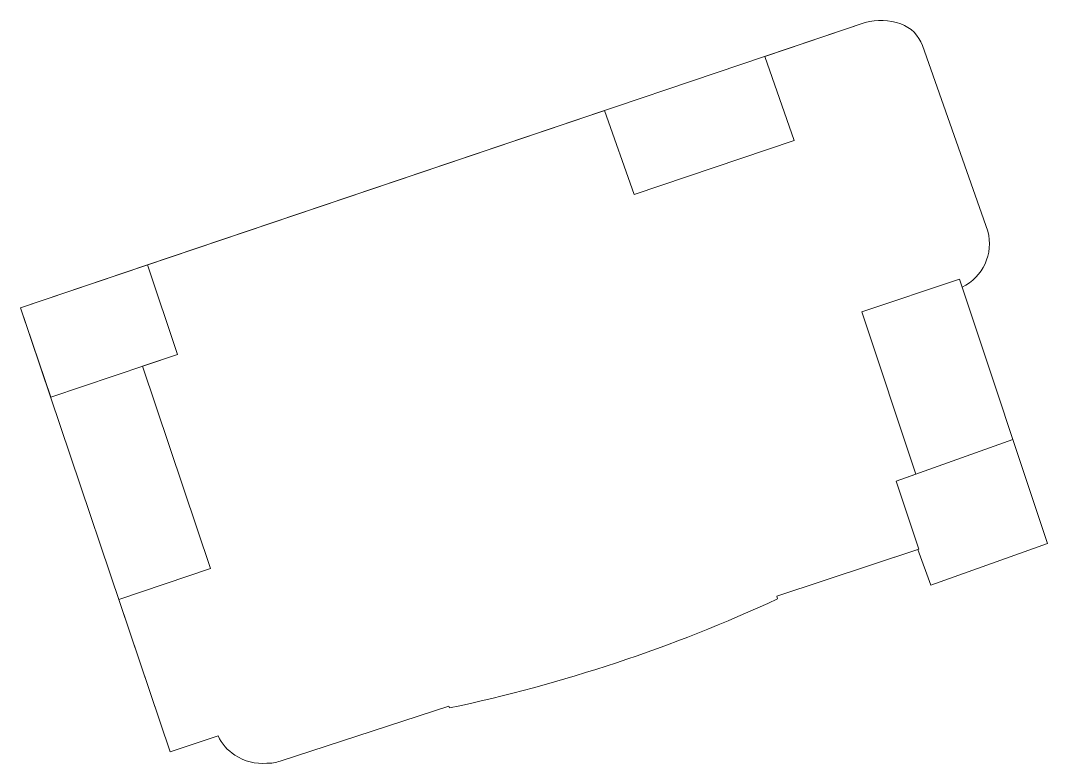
# Model space of a CAD drawing. Header units: metres. Extents: x 7517843 to 7518062, y 4692655 to 4692745.
# Drawn here: x 7518031.82 to 7518061.53, y 4692716.63 to 4692738.12 of the extents above; entities that cross this region are included whole.
import ezdxf

# ---------------------------------------------------------------- set-up
doc = ezdxf.new("R2010")
doc.units = ezdxf.units.M
doc.layers.add('kati 1', color=7, linetype='Continuous', lineweight=0)
doc.layers.add('project perdhesa', color=7, linetype='Continuous', lineweight=0)

msp = doc.modelspace()

# ---------------------------------------------------------------- linework, layer by layer
at = {"layer": 'kati 1', "elevation": 618.843, "flags": 128}
msp.add_lwpolyline([(7518058.151, 4692721.789), (7518061.528, 4692722.997), (7518059.056, 4692730.413, 0.364365), (7518059.802, 4692732.031), (7518057.911, 4692737.399, 0.228817), (7518057.282, 4692738.024, 0.14724), (7518056.256, 4692738.065), (7518031.825, 4692729.813), (7518036.157, 4692716.974), (7518037.543, 4692717.433, 0.148653), (7518038.025, 4692716.876, 0.173786), (7518038.948, 4692716.639, 0.102518), (7518039.331, 4692716.704), (7518044.21, 4692718.292), (7518044.229, 4692718.238, 0.056409), (7518053.722, 4692721.394), (7518053.696, 4692721.47), (7518057.781, 4692722.825)], format="xyb", close=True, dxfattribs=at)
for points in [[(7518053.35, 4692737.084), (7518054.206, 4692734.655)], [(7518048.717, 4692735.519), (7518049.574, 4692733.086)], [(7518054.206, 4692734.655), (7518049.574, 4692733.086)], [(7518035.496, 4692731.054), (7518036.369, 4692728.467)], [(7518058.979, 4692730.646), (7518056.155, 4692729.692)], [(7518058.979, 4692730.646), (7518059.056, 4692730.413)], [(7518057.719, 4692725.001), (7518056.155, 4692729.692)], [(7518032.698, 4692727.227), (7518036.369, 4692728.467)], [(7518035.351, 4692728.123), (7518037.324, 4692722.276)], [(7518060.526, 4692726.004), (7518057.149, 4692724.797)], [(7518057.803, 4692722.832), (7518057.149, 4692724.797)], [(7518034.671, 4692721.38), (7518037.324, 4692722.276)]]:
    msp.add_lwpolyline(points, dxfattribs=at)
at = {"layer": 'project perdhesa', "flags": 128}
msp.add_lwpolyline([(7518056.155, 4692729.692), (7518058.979, 4692730.646), (7518059.056, 4692730.413, 0.364365), (7518059.802, 4692732.031), (7518057.911, 4692737.399, 0.228817), (7518057.282, 4692738.024, 0.14724), (7518056.256, 4692738.065), (7518053.35, 4692737.084), (7518054.206, 4692734.655), (7518049.574, 4692733.086), (7518048.717, 4692735.519), (7518035.496, 4692731.054), (7518036.369, 4692728.467), (7518035.351, 4692728.123), (7518037.324, 4692722.276), (7518034.671, 4692721.38), (7518036.157, 4692716.974), (7518037.543, 4692717.433, 0.148653), (7518038.025, 4692716.876, 0.173786), (7518038.948, 4692716.639, 0.102518), (7518039.331, 4692716.704), (7518044.21, 4692718.292), (7518044.229, 4692718.238, 0.056409), (7518053.722, 4692721.394), (7518053.696, 4692721.47), (7518057.803, 4692722.832), (7518057.149, 4692724.797), (7518057.719, 4692725.001)], format="xyb", close=True, dxfattribs=at)
for points in [[(7518035.496, 4692731.054), (7518031.825, 4692729.813), (7518032.698, 4692727.227), (7518036.369, 4692728.467)], [(7518060.526, 4692726.004), (7518057.149, 4692724.797), (7518057.803, 4692722.832), (7518057.781, 4692722.825), (7518058.151, 4692721.789), (7518061.528, 4692722.997)]]:
    msp.add_lwpolyline(points, close=True, dxfattribs=at)

doc.saveas('drawing.dxf')
